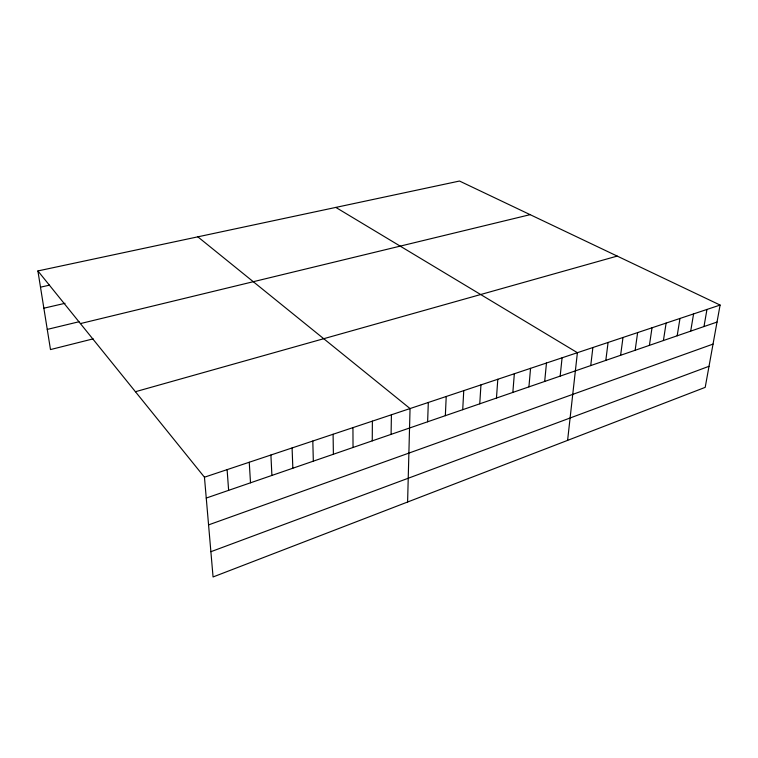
<?xml version="1.0" encoding="UTF-8"?>
<svg xmlns="http://www.w3.org/2000/svg" width="758" height="758" viewBox="0 0 758 758"><rect width="100%" height="100%" fill="white"/><g stroke="black" fill="none" stroke-linecap="round" stroke-linejoin="round"><path stroke-width="1.14" d="M372.254 440.862L372.377 421.145M391.09 434.372L391.412 414.787M407.605 502.014L410.05 408.562L197.838 236.837M427.626 421.78L428.317 402.47M445.344 415.678L446.216 396.491M462.721 409.69L463.754 390.635M479.757 403.825L480.951 384.893M496.462 398.064L497.807 379.265M512.844 392.417L514.341 373.751M528.923 386.883L530.553 368.331M544.689 381.445L546.471 363.025M560.171 376.11L562.076 357.814M567.6 440.37L577.397 352.697L335.822 207.408M590.728 365.583L592.889 347.524M605.813 360.391L608.087 342.455M620.612 355.284L623 337.471M635.138 350.281L637.639 332.582M649.407 345.364L652.013 327.788M663.411 340.541L666.121 323.079M677.169 335.803L679.983 318.455M690.69 331.142L693.589 313.907M703.974 326.565L706.968 309.444M720.1 305.057L705.205 387.357L213.064 576.961L204.452 477.199L37.9 270.938L459.5 181.039L720.1 305.057L204.452 477.199M210.885 551.701L709.014 366.294M208.573 524.887L713.032 344.104M206.252 498.053L717.021 322.065M135.426 391.715L617.202 256.09M93.187 338.854L50.483 349.571L37.9 270.938M47.252 329.408L79.05 321.743M80.414 323.581L530.136 214.656M43.86 308.193L65.036 303.304M40.496 287.159L49.545 285.16M227.106 469.638L228.632 490.35M249.249 462.247L250.51 482.808M270.909 455.018L271.904 475.437M292.086 447.95L292.844 468.217M312.808 441.023L313.329 461.158M333.094 434.258L333.387 454.25M352.944 427.635L353.029 447.485"/></g></svg>
